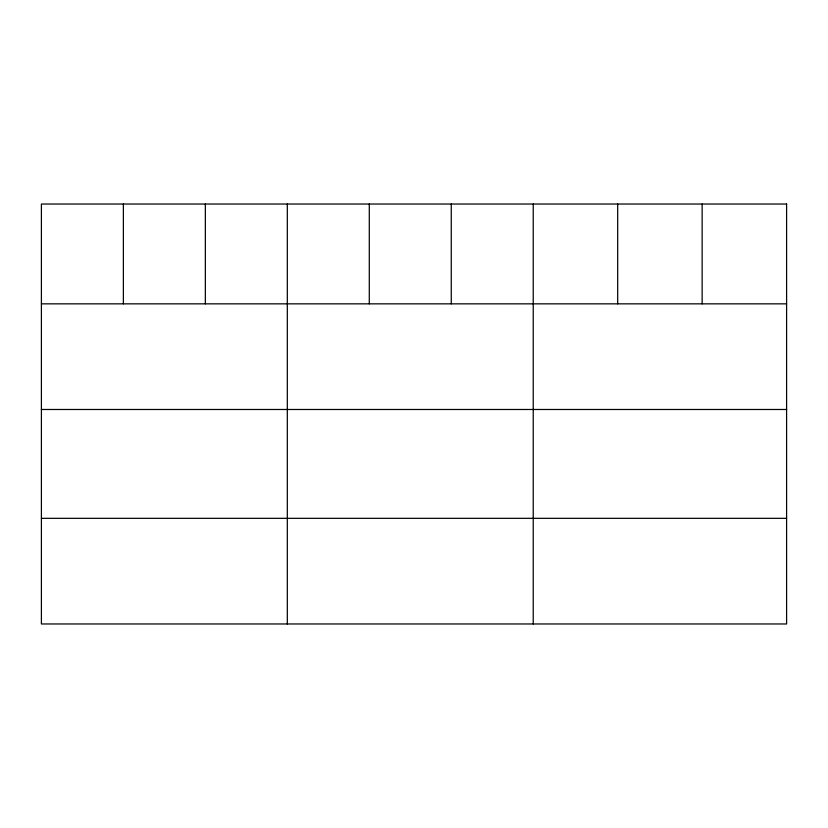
<?xml version="1.0" encoding="UTF-8"?>
<svg xmlns="http://www.w3.org/2000/svg" width="828" height="828" viewBox="0 0 828 828"><rect width="100%" height="100%" fill="white"/><g stroke="black" fill="none" stroke-linecap="round" stroke-linejoin="round"><path stroke-width="1.24" d="M41.4 303.845L786.6 303.845M41.4 409.487L786.6 409.487M41.4 518.328L786.6 518.328M702.144 204.03L702.144 303.845M617.688 204.03L617.688 303.845M533.232 204.03L533.232 623.97M451.26 204.03L451.26 303.845M369.288 204.03L369.288 303.845M287.316 204.03L287.316 623.97M205.344 204.03L205.344 303.845M123.372 204.03L123.372 303.845M786.6 204.03L41.4 204.03L41.4 623.97L786.6 623.97L786.6 204.03"/></g></svg>
